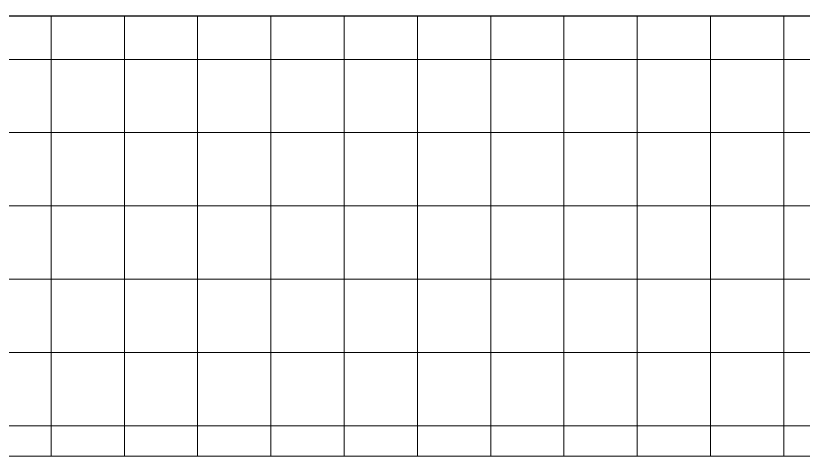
# Model space of a CAD drawing. Header units: millimetres. Extents: x -60946 to 138510, y -262288 to 24501.
# Drawn here: x 77827 to 78902, y -249004 to -248403 of the extents above; entities that cross this region are included whole.
import ezdxf

# ---------------------------------------------------------------- set-up
doc = ezdxf.new("R2010")
doc.units = ezdxf.units.MM
doc.layers.add('Оборудование', color=7, linetype='Continuous', lineweight=18)

# ---------------------------------------------------------------- blocks, each defined once
blk = doc.blocks.new('TN_Дорожка_ брусчатка - Дорожка_ брусчатка 50 мм-3118065-План выхода на кровлю_')
at = {"layer": 'Оборудование', "lineweight": 9}
h = blk.add_hatch(dxfattribs=at)
h.set_pattern_fill('FP_31', color=256, style=0, pattern_type=2)
h.set_pattern_definition([(180, (46475.45, 1609.96), (-1e-14, -99.989), []), (270, (46475.45, 1609.96), (100, 6e-15), [])])
h.paths.add_polyline_path([(25190.4, 1310), (46475.5, 1310), (46475.5, 1909.9), (7049.3, 1909.9), (7049.3, 1310), (22230.5, 1310)])
at = {"layer": 'Оборудование'}
for p, q in [((46475.5, 1909.9), (7049.3, 1909.9)), ((7653.2, 1910.7), (40189.3, 1910.7)), ((7049.3, 1310), (46475.5, 1310))]:
    blk.add_line(p, q, dxfattribs=at)

msp = doc.modelspace()

# ---------------------------------------------------------------- block references
at = {"layer": 'Оборудование'}
msp.add_blockref('TN_Дорожка_ брусчатка - Дорожка_ брусчатка 50 мм-3118065-План выхода на кровлю_', (69027.2448, -250313.7049), dxfattribs=at)

doc.saveas('drawing.dxf')
